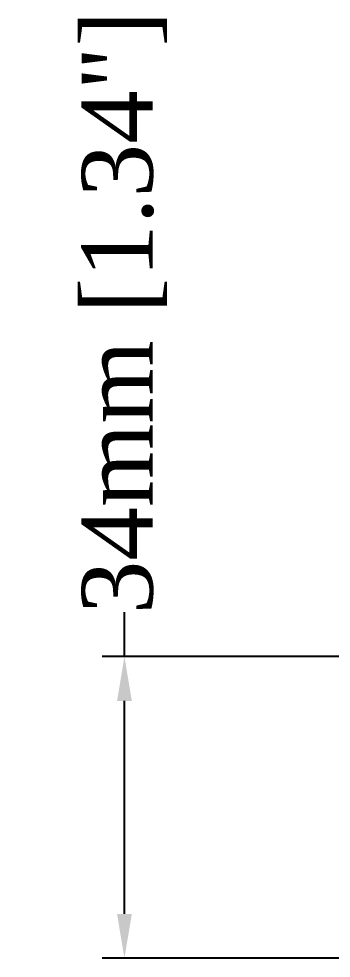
# Model space of a CAD drawing. Header units: millimetres. Extents: x 76 to 1788, y -159 to 878.
# Drawn here: x 1063.9 to 1099.1, y 163.3 to 269.2 of the extents above; entities that cross this region are included whole.
import ezdxf

# ---------------------------------------------------------------- set-up
doc = ezdxf.new("R2010")
doc.units = ezdxf.units.MM
doc.header["$LTSCALE"] = 2
doc.layers.add('DIM', color=7, linetype='Continuous')
doc.styles.get("Standard").update_dxf_attribs({"font": 'TIMES.TTF'})
doc.dimstyles.new('ISO-25', dxfattribs={"dimscale": 2, "dimtxt": 4, "dimasz": 2.5, "dimexe": 1.25, "dimexo": 0.625, "dimtad": 0, "dimdsep": 46, "dimtxsty": 'Standard', "dimcen": 2.5, "dimadec": 0, "dimazin": 0, "dimtfac": 1, "dimtmove": 0, "dimatfit": 3, "dimfxl": 0, "dimarcsym": 0})

# ---------------------------------------------------------------- blocks, each defined once
blk = doc.blocks.new('*D115')
at = {"layer": 'Defpoints', "color": 0}
for p in [(1075.8, 197.31), (1122.13, 197.31), (1106.74, 163.31)]:
    blk.add_point(p, dxfattribs=at)
at = {"layer": 'DIM', "color": 0, "lineweight": -2}
for p, q in [((1075.8, 197.31), (1075.8, 202.31)), ((1120.88, 197.31), (1073.3, 197.31)), ((1075.8, 168.31), (1075.8, 192.31)), ((1105.49, 163.31), (1073.3, 163.31))]:
    blk.add_line(p, q, dxfattribs=at)
at = {"layer": 'DIM', "color": 0}
for points in [[(1076.64, 192.31), (1074.97, 192.31), (1075.8, 197.31)], [(1074.97, 168.31), (1076.64, 168.31), (1075.8, 163.31)]]:
    blk.add_solid(points, dxfattribs=at)
at = {"layer": 'DIM', "color": 0, "lineweight": 0, "insert": (1075.8, 236.11), "char_height": 8, "attachment_point": 5, "rotation": 90}
blk.add_mtext('34mm [1.34"]', dxfattribs=at)

msp = doc.modelspace()

# ---------------------------------------------------------------- dimensions: what is measured, and where the dimension line sits
at = {"layer": 'DIM', "lineweight": 0}
dim = msp.add_linear_dim(base=(1075.805, 197.309), p1=(1106.741, 163.309), p2=(1122.128, 197.309), angle=90, dimstyle='ISO-25', override={"dimpost": 'mm'}, dxfattribs=at)
dim.commit()
dim.dimension.update_dxf_attribs({"geometry": '*D115', "text_midpoint": (1075.805, 236.111)})

doc.saveas('drawing.dxf')
